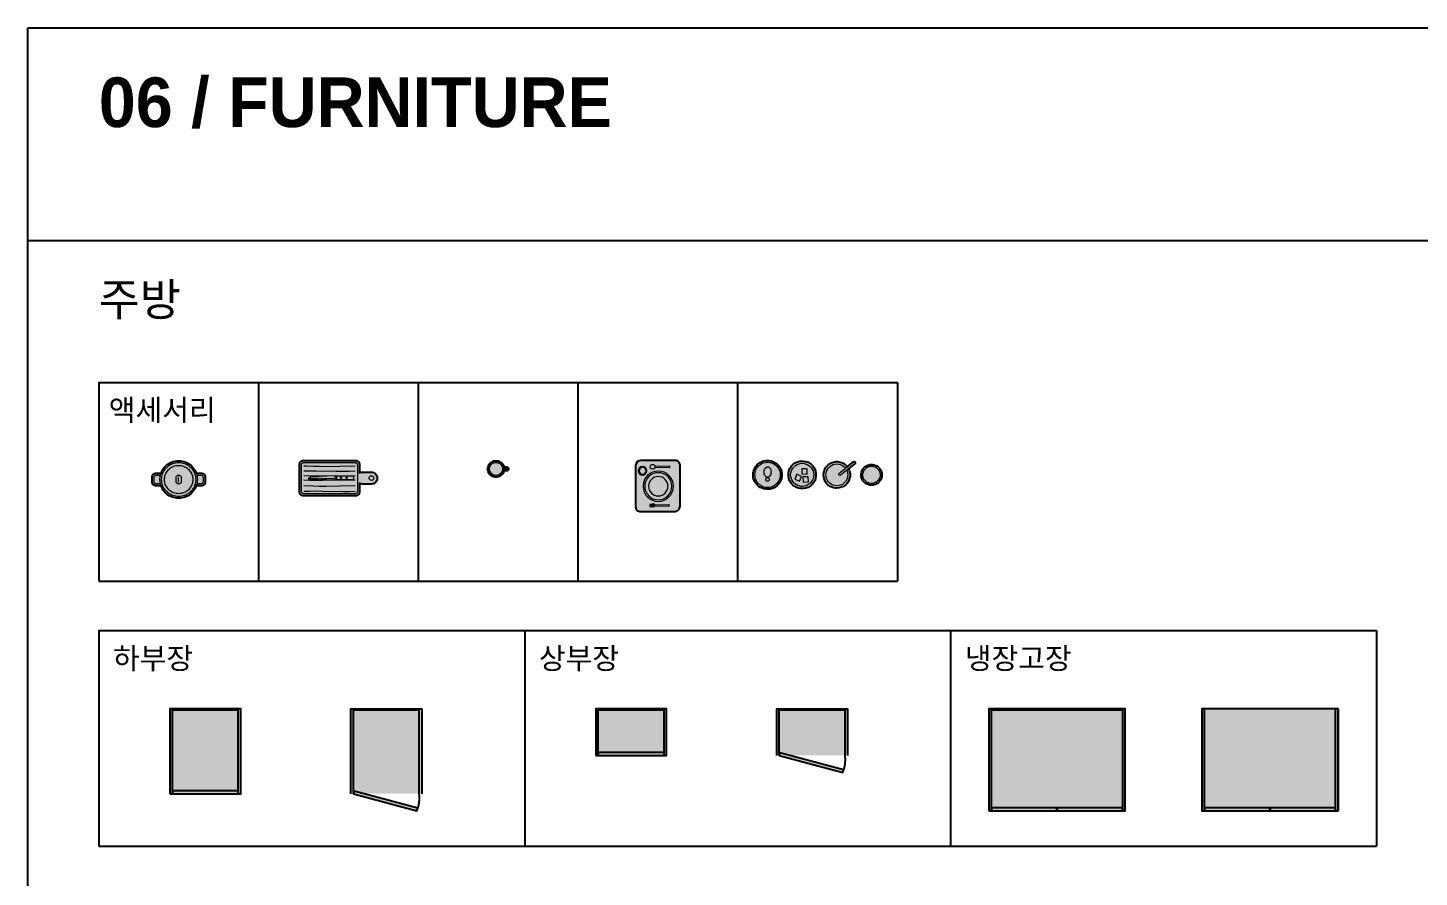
# Model space of a CAD drawing. Header units: millimetres. Extents: x 488786 to 747986, y 25193 to 95000.
# Drawn here: x 532200 to 542001, y 89012 to 95000 of the extents above; entities that cross this region are included whole.
import ezdxf

# ---------------------------------------------------------------- set-up
doc = ezdxf.new("R2010")
doc.units = ezdxf.units.MM
doc.linetypes.add('CEN', pattern=[25, 15, -4, 2, -4])
for name, color, linetype in [('1. CEN', 9, 'CEN'), ('10. ETC', 251, 'Continuous'), ('13. TXT2', 43, 'Continuous'), ('25. 255', 255, 'Continuous'), ('6. FUR1', 181, 'Continuous')]:
    doc.layers.add(name, color=color, linetype=linetype)
doc.layers.add('7. FUR2', color=241, linetype='Continuous', lineweight=5)
doc.styles.add('YUHIHA_TEXT', font='Pretendard-Regular.ttf')
doc.styles.add('YUHIHA_TEXT_BOLD', font='')
doc.styles.get('YUHIHA_TEXT_BOLD').set_extended_font_data('Pretendard', bold=True)

# ---------------------------------------------------------------- blocks, each defined once
blk = doc.blocks.new('*U180')
at = {"layer": '25. 255'}
blk.add_hatch(color=256, dxfattribs=at).paths.add_polyline_path([(0, 0), (500, 0), (500, 600), (0, 600)])
at = {"layer": '6. FUR1'}
blk.add_lwpolyline([(0, 0), (500, 0), (500, 600), (0, 600)], close=True, dxfattribs=at)
at = {"layer": '6. FUR1', "color": 241, "linetype": 'Continuous', "lineweight": -3}
for points in [[(18, 0), (18, 600)], [(18, 591), (482, 591)], [(482, 0), (482, 600)], [(18, 23), (482, 23)]]:
    blk.add_lwpolyline(points, dxfattribs=at)
blk.add_lwpolyline([(18, 0), (482, 0), (482, 20), (18, 20)], close=True, dxfattribs=at)
blk = doc.blocks.new('*U182')
at = {"layer": '25. 255'}
blk.add_hatch(color=256, dxfattribs=at).paths.add_polyline_path([(0, 0), (500, 0), (500, 330), (0, 330)])
at = {"layer": '6. FUR1'}
blk.add_lwpolyline([(0, 0), (500, 0), (500, 330), (0, 330)], close=True, dxfattribs=at)
at = {"layer": '6. FUR1', "color": 241, "linetype": 'Continuous', "lineweight": -3}
for points in [[(18, 0), (18, 330)], [(18, 321), (482, 321)], [(482, 0), (482, 330)], [(18, 23), (482, 23)]]:
    blk.add_lwpolyline(points, dxfattribs=at)
blk.add_lwpolyline([(18, 0), (482, 0), (482, 20), (18, 20)], close=True, dxfattribs=at)
blk = doc.blocks.new('*U222')
at = {"layer": '25. 255'}
for color, points in [(255, [(0, 0), (18, 0), (18, 720), (0, 720)]), (256, [(0, 0), (960, 0), (960, 720), (0, 720)]), (255, [(18, 711), (942, 711), (942, 720), (18, 720)]), (255, [(942, 0), (960, 0), (960, 720), (942, 720)]), (255, [(18, 0), (478.5, 0), (478.5, 20), (18, 20)]), (255, [(481.5, 0), (942, 0), (942, 20), (481.5, 20)])]:
    blk.add_hatch(color=color, dxfattribs=at).paths.add_polyline_path(points)
at = {"layer": '6. FUR1'}
for points in [[(0, 0), (960, 0), (960, 720), (0, 720)], [(481.5, 0), (942, 0), (942, 20), (481.5, 20)]]:
    blk.add_lwpolyline(points, close=True, dxfattribs=at)
at = {"layer": '6. FUR1', "linetype": 'Continuous', "lineweight": -3}
for points in [[(0, 0), (18, 0), (18, 720), (0, 720)], [(18, 711), (942, 711), (942, 720), (18, 720)], [(942, 0), (960, 0), (960, 720), (942, 720)], [(18, 0), (478.5, 0), (478.5, 20), (18, 20)]]:
    blk.add_lwpolyline(points, close=True, dxfattribs=at)
blk.add_lwpolyline([(18, 23), (942, 23)], dxfattribs=at)
blk = doc.blocks.new('*U224')
at = {"layer": '25. 255'}
for points in [[(18, 0), (18, 720), (0, 720), (0, 0)], [(0, 720), (0, 0), (960, 0), (960, 720)], [(942, 0), (942, 720), (960, 720), (960, 0)], [(18, 0), (478.5, 0), (478.5, 20), (18, 20)], [(481.5, 0), (942, 0), (942, 20), (481.5, 20)]]:
    blk.add_hatch(color=256, dxfattribs=at).paths.add_polyline_path(points)
at = {"layer": '6. FUR1'}
for points in [[(0, 720), (0, 0), (960, 0), (960, 720)], [(481.5, 0), (942, 0), (942, 20), (481.5, 20)]]:
    blk.add_lwpolyline(points, close=True, dxfattribs=at)
at = {"layer": '6. FUR1', "linetype": 'Continuous', "lineweight": -3}
for points in [[(18, 0), (18, 720), (0, 720), (0, 0)], [(942, 0), (942, 720), (960, 720), (960, 0)], [(18, 0), (478.5, 0), (478.5, 20), (18, 20)]]:
    blk.add_lwpolyline(points, close=True, dxfattribs=at)
blk.add_lwpolyline([(18, 23), (942, 23)], dxfattribs=at)
blk = doc.blocks.new('*U227')
at = {"layer": '25. 255'}
for points in [[(0, 0), (0, 330), (500, 330), (500, 0)], [(18, 0), (466.2, -120.1), (471.4, -100.8), (23.2, 19.3)]]:
    blk.add_hatch(color=256, dxfattribs=at).paths.add_polyline_path(points)
at = {"layer": '1. CEN', "ltscale": 10}
blk.add_lwpolyline([(466.2, -120.1, 0.129109), (482, 0)], format="xyb", dxfattribs=at)
at = {"layer": '6. FUR1'}
blk.add_lwpolyline([(0, 0), (0, 330), (500, 330), (500, 0)], dxfattribs=at)
at = {"layer": '6. FUR1', "color": 241, "linetype": 'Continuous', "lineweight": -3}
for points in [[(18, 0), (18, 330)], [(18, 321), (482, 321)], [(482, 0), (482, 330)]]:
    blk.add_lwpolyline(points, dxfattribs=at)
blk.add_lwpolyline([(18, 0), (466.2, -120.1), (471.4, -100.8), (23.2, 19.3)], close=True, dxfattribs=at)
blk = doc.blocks.new('*U228')
at = {"layer": '25. 255'}
for points in [[(0, 0), (0, 600), (500, 600), (500, 0)], [(18, 0), (466.2, -120.1), (471.4, -100.8), (23.2, 19.3)]]:
    blk.add_hatch(color=256, dxfattribs=at).paths.add_polyline_path(points)
at = {"layer": '1. CEN', "ltscale": 10}
blk.add_lwpolyline([(466.2, -120.1, 0.129109), (482, 0)], format="xyb", dxfattribs=at)
at = {"layer": '6. FUR1'}
blk.add_lwpolyline([(0, 0), (0, 600), (500, 600), (500, 0)], dxfattribs=at)
at = {"layer": '6. FUR1', "color": 241, "linetype": 'Continuous', "lineweight": -3}
for points in [[(18, 0), (18, 600)], [(18, 591), (482, 591)], [(482, 0), (482, 600)]]:
    blk.add_lwpolyline(points, dxfattribs=at)
blk.add_lwpolyline([(18, 0), (466.2, -120.1), (471.4, -100.8), (23.2, 19.3)], close=True, dxfattribs=at)
blk = doc.blocks.new('YUHIHA_Accessory_Mug_A_Plan')
at = {"layer": '25. 255'}
blk.add_hatch(color=256, dxfattribs=at).paths.add_polyline_path([(54.5, 30.2), (52.2, 30.4), (49.9, 31.1), (49.1, 31.5), (48.5, 29.1), (47, 24.3), (45.1, 19.6), (42.7, 15.1), (40, 10.8), (36.9, 6.8), (33.5, 3.1), (29.7, -0.3), (25.7, -3.4), (21.4, -6.2), (16.9, -8.5), (12.2, -10.4), (7.4, -12), (2.5, -13.1), (-2.6, -13.7), (-7.6, -14), (-12.7, -13.7), (-17.7, -13.1), (-22.7, -12), (-27.5, -10.4), (-32.2, -8.5), (-36.7, -6.2), (-41, -3.4), (-45, -0.3), (-48.8, 3.1), (-52.2, 6.8), (-55.3, 10.8), (-58, 15.1), (-60.4, 19.6), (-62.3, 24.3), (-63.8, 29.1), (-64.9, 34.1), (-65.6, 39.1), (-65.8, 44.2), (-65.6, 49.3), (-64.9, 54.3), (-63.8, 59.2), (-62.3, 64.1), (-60.4, 68.8), (-58, 73.3), (-55.3, 77.6), (-52.2, 81.6), (-48.8, 85.3), (-45, 88.8), (-41, 91.8), (-36.7, 94.6), (-32.2, 96.9), (-27.5, 98.8), (-22.7, 100.4), (-17.7, 101.5), (-12.7, 102.1), (-7.6, 102.4), (-2.6, 102.1), (2.5, 101.5), (7.4, 100.4), (12.2, 98.8), (16.9, 96.9), (21.4, 94.6), (25.7, 91.8), (29.7, 88.8), (33.5, 85.3), (36.9, 81.6), (40, 77.6), (42.7, 73.3), (45.1, 68.8), (47, 64.1), (48.5, 59.2), (49.1, 56.9), (49.9, 57.3), (52.2, 58), (54.5, 58.2), (67.6, 58.2), (69.9, 58), (72.2, 57.3), (74.2, 56.2), (76.1, 54.7), (77.6, 52.9), (78.7, 50.8), (79.4, 48.5), (79.6, 46.2), (79.6, 42.2), (79.4, 39.9), (78.7, 37.6), (77.6, 35.5), (76.1, 33.7), (74.2, 32.2), (72.2, 31.1), (69.9, 30.4), (67.6, 30.2)])
at = {"layer": '6. FUR1'}
blk.add_lwpolyline([(54.5, 30.2), (52.2, 30.4), (49.1, 31.5), (47, 24.3), (45.1, 19.6), (40, 10.8), (33.5, 3.1), (29.7, -0.3), (21.4, -6.2), (16.9, -8.5), (7.4, -12), (-2.6, -13.7), (-12.7, -13.7), (-22.7, -12), (-32.2, -8.5), (-41, -3.4), (-48.8, 3.1), (-55.3, 10.8), (-58, 15.1), (-62.3, 24.3), (-64.9, 34.1), (-65.8, 44.2), (-64.9, 54.3), (-63.8, 59.2), (-60.4, 68.8), (-55.3, 77.6), (-48.8, 85.3), (-41, 91.8), (-36.7, 94.6), (-27.5, 98.8), (-22.7, 100.4), (-12.7, 102.1), (-2.6, 102.1), (7.4, 100.4), (16.9, 96.9), (21.4, 94.6), (25.7, 91.8), (33.5, 85.3), (40, 77.6), (42.7, 73.3), (47, 64.1), (49.1, 56.9), (52.2, 58), (54.5, 58.2), (69.9, 58), (74.2, 56.2), (77.6, 52.9), (79.4, 48.5), (79.6, 42.2), (78.7, 37.6), (76.1, 33.7), (72.2, 31.1), (69.9, 30.4)], close=True, dxfattribs=at)
at = {"layer": '7. FUR2'}
for points in [[(42.5, 44.2), (41.7, 35.5), (39.5, 27.1), (35.8, 19.1), (33.4, 15.4), (27.8, 8.8), (21.1, 3.1), (13.6, -1.2), (9.5, -2.9), (1.1, -5.2), (-7.6, -5.9), (-16.4, -5.2), (-24.8, -2.9), (-28.8, -1.2), (-36.4, 3.1), (-43.1, 8.8), (-48.7, 15.4), (-53.1, 23), (-56.1, 31.2), (-57, 35.5), (-57.8, 44.2), (-57, 52.9), (-54.8, 61.4), (-53.1, 65.4), (-48.7, 73), (-43.1, 79.7), (-36.4, 85.3), (-32.7, 87.6), (-24.8, 91.3), (-16.4, 93.6), (-7.6, 94.3), (1.1, 93.6), (9.5, 91.3), (13.6, 89.6), (21.1, 85.3), (27.8, 79.7), (33.4, 73), (37.8, 65.4), (40.8, 57.2), (41.7, 52.9)], [(38.5, 44.2), (37.8, 36.2), (35.7, 28.4), (32.3, 21.1), (30.1, 17.7), (25, 11.6), (18.8, 6.4), (11.8, 2.4), (4.3, -0.4), (0.4, -1.2), (-7.6, -1.9), (-15.7, -1.2), (-19.6, -0.4), (-27.1, 2.4), (-34.1, 6.4), (-40.3, 11.6), (-45.4, 17.7), (-47.6, 21.1), (-51, 28.4), (-53.1, 36.2), (-53.8, 44.2), (-53.1, 52.2), (-52.2, 56.1), (-49.5, 63.7), (-45.4, 70.7), (-40.3, 76.8), (-34.1, 82), (-30.7, 84.2), (-23.4, 87.5), (-15.7, 89.6), (-7.6, 90.3), (-3.6, 90.2), (4.3, 88.8), (11.8, 86), (18.8, 82), (25, 76.8), (30.1, 70.7), (34.2, 63.7), (35.7, 60), (37.8, 52.2)]]:
    blk.add_lwpolyline(points, close=True, dxfattribs=at)
for points in [[(49.1, 56.8), (50.3, 49.3), (50.5, 44.2)], [(50.5, 44.2), (50.3, 39.1), (49.1, 31.6)], [(68.6, 50.2), (71.9, 49.2), (73.6, 47.5), (74.5, 45.4), (74.1, 41.9), (72.8, 40), (70.9, 38.6), (68.6, 38.2), (55.4, 38.3), (53.2, 39.2), (51.5, 40.9), (50.5, 44.2)], [(50.5, 44.2), (51.5, 47.5), (54.2, 49.8), (56.5, 50.2), (68.6, 50.2)]]:
    blk.add_lwpolyline(points, dxfattribs=at)
blk = doc.blocks.new('YUHIHA_Accessory_Stockpot_A_Plan')
at = {"layer": '25. 255'}
blk.add_hatch(color=256, dxfattribs=at).paths.add_polyline_path([(-66.1, -23.2), (-70.6, -21.9), (-74.7, -19.7), (-78.4, -16.7), (-81.3, -13.1), (-83.6, -8.9), (-84.9, -4.4), (-85.4, 0.3), (-85.4, 22.2), (-84.9, 26.9), (-83.6, 31.4), (-81.3, 35.5), (-80.5, 36.6), (-85.5, 38.2), (-96.2, 42.6), (-106.4, 47.9), (-116.1, 54.1), (-125.2, 61.1), (-133.7, 68.8), (-141.4, 77.3), (-148.4, 86.4), (-154.6, 96.1), (-159.9, 106.3), (-164.3, 117), (-167.8, 127.9), (-170.3, 139.2), (-171.8, 150.6), (-172.3, 162.1), (-171.8, 173.5), (-170.3, 184.9), (-167.8, 196.2), (-164.3, 207.1), (-159.9, 217.8), (-154.6, 228), (-148.4, 237.7), (-141.4, 246.8), (-133.7, 255.3), (-125.2, 263), (-116.1, 270), (-106.4, 276.2), (-96.2, 281.5), (-85.5, 285.9), (-80.5, 287.5), (-81.3, 288.6), (-83.6, 292.7), (-84.9, 297.2), (-85.4, 301.9), (-85.4, 323.8), (-84.9, 328.5), (-83.6, 333), (-81.3, 337.1), (-78.4, 340.8), (-74.7, 343.8), (-70.6, 346), (-66.1, 347.3), (-61.4, 347.8), (-19.5, 347.8), (-14.8, 347.3), (-10.3, 346), (-6.2, 343.8), (-2.5, 340.8), (0.5, 337.1), (2.7, 333), (4, 328.5), (4.5, 323.8), (4.5, 301.9), (4, 297.2), (2.7, 292.7), (0.5, 288.6), (-0.4, 287.5), (4.6, 285.9), (15.3, 281.5), (25.5, 276.2), (35.2, 270), (44.3, 263), (52.8, 255.3), (60.5, 246.8), (67.5, 237.7), (73.7, 228), (79, 217.8), (83.4, 207.1), (86.9, 196.2), (89.4, 184.9), (90.9, 173.5), (91.4, 162.1), (90.9, 150.6), (89.4, 139.2), (86.9, 127.9), (83.4, 117), (79, 106.3), (73.7, 96.1), (67.5, 86.4), (60.5, 77.3), (52.8, 68.8), (44.3, 61.1), (35.2, 54.1), (25.5, 47.9), (15.3, 42.6), (4.6, 38.2), (-0.4, 36.6), (0.5, 35.5), (2.7, 31.4), (4, 26.9), (4.5, 22.2), (4.5, 0.3), (4, -4.4), (2.7, -8.9), (0.5, -13.1), (-2.5, -16.7), (-6.2, -19.7), (-10.3, -21.9), (-14.8, -23.2), (-19.5, -23.7), (-61.4, -23.7)])
at = {"layer": '6. FUR1'}
blk.add_lwpolyline([(-66.1, -23.2), (-70.6, -21.9), (-74.7, -19.7), (-78.4, -16.7), (-81.3, -13.1), (-83.6, -8.9), (-84.9, -4.4), (-85.4, 0.3), (-85.4, 22.2), (-84.9, 26.9), (-83.6, 31.4), (-80.5, 36.6), (-85.5, 38.2), (-96.2, 42.6), (-106.4, 47.9), (-116.1, 54.1), (-125.2, 61.1), (-133.7, 68.8), (-141.4, 77.3), (-148.4, 86.4), (-154.6, 96.1), (-159.9, 106.3), (-164.3, 117), (-167.8, 127.9), (-170.3, 139.2), (-171.8, 150.6), (-172.3, 162.1), (-171.8, 173.5), (-170.3, 184.9), (-167.8, 196.2), (-164.3, 207.1), (-159.9, 217.8), (-154.6, 228), (-148.4, 237.7), (-141.4, 246.8), (-133.7, 255.3), (-125.2, 263), (-116.1, 270), (-106.4, 276.2), (-96.2, 281.5), (-85.5, 285.9), (-80.5, 287.5), (-83.6, 292.7), (-84.9, 297.2), (-85.4, 301.9), (-85.4, 323.8), (-84.9, 328.5), (-83.6, 333), (-81.3, 337.1), (-78.4, 340.8), (-74.7, 343.8), (-70.6, 346), (-66.1, 347.3), (-61.4, 347.8), (-19.5, 347.8), (-14.8, 347.3), (-10.3, 346), (-6.2, 343.8), (-2.5, 340.8), (0.5, 337.1), (2.7, 333), (4, 328.5), (4.5, 323.8), (4.5, 301.9), (4, 297.2), (2.7, 292.7), (-0.4, 287.5), (4.6, 285.9), (15.3, 281.5), (25.5, 276.2), (35.2, 270), (44.3, 263), (52.8, 255.3), (60.5, 246.8), (67.5, 237.7), (73.7, 228), (79, 217.8), (83.4, 207.1), (86.9, 196.2), (89.4, 184.9), (90.9, 173.5), (91.4, 162.1), (90.9, 150.6), (89.4, 139.2), (86.9, 127.9), (83.4, 117), (79, 106.3), (73.7, 96.1), (67.5, 86.4), (60.5, 77.3), (52.8, 68.8), (44.3, 61.1), (35.2, 54.1), (25.5, 47.9), (15.3, 42.6), (4.6, 38.2), (-0.4, 36.6), (2.7, 31.4), (4, 26.9), (4.5, 22.2), (4.5, 0.3), (4, -4.4), (2.7, -8.9), (0.5, -13.1), (-2.5, -16.7), (-6.2, -19.7), (-10.3, -21.9), (-14.8, -23.2), (-19.5, -23.7), (-61.4, -23.7)], close=True, dxfattribs=at)
at = {"layer": '7. FUR2'}
for points in [[(-60.5, 292.2), (-62.8, 292.9), (-65.2, 294.2), (-67.3, 296), (-69, 298.1), (-70.3, 300.5), (-71.1, 303.1), (-71.4, 305.9), (-71.4, 319.8), (-71.1, 322.6), (-70.3, 325.2), (-69, 327.6), (-67.3, 329.7), (-65.2, 331.5), (-62.8, 332.8), (-60.1, 333.6), (-57.4, 333.8), (-23.5, 333.8), (-20.8, 333.6), (-18.1, 332.8), (-15.7, 331.5), (-13.6, 329.7), (-11.8, 327.6), (-10.6, 325.2), (-9.8, 322.6), (-9.5, 319.8), (-9.8, 303.1), (-10.6, 300.5), (-11.8, 298.1), (-13.6, 296), (-15.7, 294.2), (-18.1, 292.9), (-20.4, 292.2)], [(-80.5, 287.5), (-74.6, 289.4), (-63.3, 291.9), (-51.9, 293.4), (-40.5, 293.9), (-29, 293.4), (-17.6, 291.9), (-6.3, 289.4), (-0.5, 287.5)], [(-59.4, 162.1), (-21.5, 162.1)], [(-0.5, 36.6), (-6.3, 34.7), (-17.6, 32.2), (-29, 30.7), (-40.5, 30.2), (-51.9, 30.7), (-63.3, 32.2), (-74.6, 34.7), (-80.5, 36.6)], [(-23.5, -9.7), (-57.4, -9.7), (-60.1, -9.4), (-62.8, -8.7), (-65.2, -7.4), (-67.3, -5.6), (-69, -3.5), (-70.3, -1.1), (-71.1, 1.5), (-71.4, 4.3), (-71.1, 21), (-70.3, 23.6), (-69, 26), (-67.3, 28.1), (-65.2, 29.9), (-62.8, 31.2), (-60.5, 31.9)], [(-20.4, 31.9), (-18.1, 31.2), (-15.7, 29.9), (-13.6, 28.1), (-11.8, 26), (-10.6, 23.6), (-9.8, 21), (-9.5, 18.2), (-9.5, 4.3), (-9.8, 1.5), (-10.6, -1.1), (-11.8, -3.5), (-13.6, -5.6), (-15.7, -7.4), (-18.1, -8.7), (-20.8, -9.4), (-23.5, -9.7)]]:
    blk.add_lwpolyline(points, dxfattribs=at)
for points in [[(79.4, 162.1), (78.9, 151.6), (77.6, 141.2), (75.3, 131), (72.2, 121.1), (68.2, 111.4), (63.3, 102.1), (57.7, 93.3), (51.4, 85), (44.3, 77.3), (36.6, 70.2), (28.3, 63.9), (19.5, 58.3), (10.2, 53.4), (0.5, 49.4), (-9.4, 46.3), (-19.6, 44), (-30, 42.7), (-40.5, 42.2), (-50.9, 42.7), (-61.3, 44), (-71.5, 46.3), (-81.4, 49.4), (-91.1, 53.4), (-100.4, 58.3), (-109.2, 63.9), (-117.5, 70.2), (-125.2, 77.3), (-132.2, 85), (-138.6, 93.3), (-144.2, 102.1), (-149.1, 111.4), (-153.1, 121.1), (-156.2, 131), (-158.5, 141.2), (-159.8, 151.6), (-160.3, 162.1), (-159.8, 172.5), (-158.5, 182.9), (-156.2, 193.1), (-153.1, 203), (-149.1, 212.7), (-144.2, 222), (-138.6, 230.8), (-132.2, 239.1), (-125.2, 246.8), (-117.5, 253.8), (-109.2, 260.2), (-100.4, 265.8), (-91.1, 270.7), (-81.4, 274.7), (-71.5, 277.8), (-61.3, 280.1), (-50.9, 281.4), (-40.5, 281.9), (-30, 281.4), (-19.6, 280.1), (-9.4, 277.8), (0.5, 274.7), (10.2, 270.7), (19.5, 265.8), (28.3, 260.2), (36.6, 253.8), (44.3, 246.8), (51.4, 239.1), (57.7, 230.8), (63.3, 222), (68.2, 212.7), (72.2, 203), (75.3, 193.1), (77.6, 182.9), (78.9, 172.5)], [(59.4, 162.1), (59, 153.3), (57.9, 144.7), (56, 136.2), (53.4, 127.9), (50.1, 119.8), (46, 112.1), (41.4, 104.8), (36, 97.9), (30.2, 91.4), (23.7, 85.5), (16.8, 80.2), (9.5, 75.6), (1.8, 71.5), (-6.3, 68.2), (-14.6, 65.6), (-23.1, 63.7), (-31.8, 62.6), (-40.5, 62.2), (-49.1, 62.6), (-57.8, 63.7), (-66.3, 65.6), (-74.6, 68.2), (-82.7, 71.5), (-90.4, 75.6), (-97.7, 80.2), (-104.6, 85.5), (-111.1, 91.4), (-117, 97.9), (-122.3, 104.8), (-126.9, 112.1), (-131, 119.8), (-134.3, 127.9), (-136.9, 136.2), (-138.8, 144.7), (-139.9, 153.3), (-140.3, 162.1), (-139.9, 170.8), (-138.8, 179.4), (-136.9, 187.9), (-134.3, 196.2), (-131, 204.3), (-126.9, 212), (-122.3, 219.3), (-117, 226.2), (-111.1, 232.7), (-104.6, 238.6), (-97.7, 243.9), (-90.4, 248.5), (-82.7, 252.6), (-74.6, 255.9), (-66.3, 258.5), (-57.8, 260.4), (-49.1, 261.5), (-40.5, 261.9), (-31.8, 261.5), (-23.1, 260.4), (-14.6, 258.5), (-6.3, 255.9), (1.8, 252.6), (9.5, 248.5), (16.8, 243.9), (23.7, 238.6), (30.2, 232.7), (36, 226.2), (41.4, 219.3), (46, 212), (50.1, 204.3), (53.4, 196.2), (56, 187.9), (57.9, 179.4), (59, 170.8)], [(-26.5, 144.1), (-54.4, 144.1), (-57.5, 144.4), (-60.5, 145.3), (-63.3, 146.8), (-65.7, 148.8), (-67.7, 151.2), (-69.2, 153.9), (-70.1, 156.9), (-70.4, 160.1), (-70.1, 167.2), (-69.2, 170.2), (-67.7, 172.9), (-65.7, 175.3), (-63.3, 177.3), (-60.5, 178.8), (-57.5, 179.7), (-54.4, 180), (-26.5, 180), (-23.4, 179.7), (-20.4, 178.8), (-17.6, 177.3), (-15.2, 175.3), (-13.2, 172.9), (-11.7, 170.2), (-10.8, 167.2), (-10.5, 164.1), (-10.8, 156.9), (-11.7, 153.9), (-13.2, 151.2), (-15.2, 148.8), (-17.6, 146.8), (-20.4, 145.3), (-23.4, 144.4)]]:
    blk.add_lwpolyline(points, close=True, dxfattribs=at)
blk = doc.blocks.new('YUHIHA_Accessory_ChoppingBoard_Knife_A_Plan')
at = {"layer": '25. 255'}
blk.add_hatch(color=256, dxfattribs=at).paths.add_polyline_path([(-493.2, -118.2), (-497.8, -116.8), (-501.9, -114.6), (-505.6, -111.6), (-508.6, -108), (-510.8, -103.8), (-512.1, -99.3), (-512.6, -94.6), (-512.6, 105.7), (-512.1, 110.4), (-510.8, 114.9), (-508.6, 119.1), (-505.6, 122.7), (-501.9, 125.7), (-497.8, 127.9), (-493.2, 129.3), (-488.6, 129.8), (-116, 129.8), (-111.3, 129.3), (-106.8, 127.9), (-102.6, 125.7), (-99, 122.7), (-96, 119.1), (-93.7, 114.9), (-92.4, 110.4), (-91.9, 105.7), (-91.9, 42.1), (-87.2, 44.6), (-79.7, 46.9), (-71.9, 47.6), (-6.8, 47.6), (1.1, 46.9), (8.6, 44.6), (15.5, 40.9), (21.6, 35.9), (26.6, 29.8), (30.2, 22.9), (32.5, 15.4), (33.3, 7.5), (33.3, 3.5), (32.5, -4.3), (30.2, -11.8), (26.6, -18.7), (21.6, -24.8), (15.5, -29.8), (8.6, -33.5), (1.1, -35.8), (-6.8, -36.5), (-71.9, -36.5), (-79.7, -35.8), (-87.2, -33.5), (-91.9, -31), (-91.9, -94.6), (-92.4, -99.3), (-93.7, -103.8), (-96, -108), (-99, -111.6), (-102.6, -114.6), (-106.8, -116.8), (-111.3, -118.2), (-116, -118.7), (-488.6, -118.7)])
at = {"layer": '6. FUR1'}
blk.add_lwpolyline([(-493.2, -118.2), (-497.8, -116.8), (-501.9, -114.6), (-505.6, -111.6), (-508.6, -108), (-510.8, -103.8), (-512.1, -99.3), (-512.6, -94.6), (-512.6, 105.7), (-512.1, 110.4), (-510.8, 114.9), (-508.6, 119.1), (-505.6, 122.7), (-501.9, 125.7), (-497.8, 127.9), (-493.2, 129.3), (-488.6, 129.8), (-116, 129.8), (-111.3, 129.3), (-106.8, 127.9), (-102.6, 125.7), (-99, 122.7), (-96, 119.1), (-93.7, 114.9), (-92.4, 110.4), (-91.9, 105.7), (-91.9, 42.1), (-87.2, 44.6), (-79.7, 46.9), (-71.9, 47.6), (-6.8, 47.6), (1.1, 46.9), (8.6, 44.6), (15.5, 40.9), (21.6, 35.9), (26.6, 29.8), (30.2, 22.9), (32.5, 15.4), (33.3, 7.5), (33.3, 3.5), (32.5, -4.3), (30.2, -11.8), (26.6, -18.7), (21.6, -24.8), (15.5, -29.8), (8.6, -33.5), (1.1, -35.8), (-6.8, -36.5), (-71.9, -36.5), (-79.7, -35.8), (-87.2, -33.5), (-91.9, -31), (-91.9, -94.6), (-92.4, -99.3), (-93.7, -103.8), (-96, -108), (-99, -111.6), (-102.6, -114.6), (-106.8, -116.8), (-111.3, -118.2), (-116, -118.7), (-488.6, -118.7)], close=True, dxfattribs=at)
at = {"layer": '7. FUR2'}
for points in [[(-122, -104.6), (-482.6, -104.6), (-485.7, -104.3), (-488.7, -103.4), (-491.4, -101.9), (-493.9, -99.9), (-495.9, -97.5), (-497.4, -94.7), (-498.3, -91.7), (-498.6, -88.6), (-498.6, 99.7), (-498.3, 102.8), (-497.4, 105.8), (-495.9, 108.6), (-493.9, 111), (-491.4, 113), (-488.7, 114.5), (-485.7, 115.4), (-482.6, 115.7), (-122, 115.7), (-118.8, 115.4), (-115.8, 114.5), (-113, 113), (-110.6, 111), (-108.6, 108.6), (-107.2, 105.8), (-106.2, 102.8), (-105.9, 99.7), (-105.9, -88.6), (-106.2, -91.7), (-107.2, -94.7), (-108.6, -97.5), (-110.6, -99.9), (-113, -101.9), (-115.8, -103.4), (-118.8, -104.3)], [(-144, -6.5), (-252.5, -6.2), (-254.8, -5.5), (-258.7, -3), (-261.3, 0.9), (-262.2, 5.5), (-262, 11.9), (-260.2, 16.2), (-258.7, 18.1), (-254.8, 20.7), (-250.2, 21.6), (-141.7, 21.4), (-137.3, 19.6), (-134, 16.2), (-132.2, 11.9), (-132, 5.5), (-132.9, 0.9), (-135.5, -3), (-139.4, -5.5)], [(-218.1, 7.5), (-218.4, 6.2), (-219.3, 4.7), (-220.8, 3.8), (-222.1, 3.5), (-223.5, 3.8), (-224.9, 4.7), (-225.8, 5.9), (-226.1, 7.5), (-225.8, 9.2), (-224.9, 10.4), (-223.8, 11.2), (-222.1, 11.6), (-220.4, 11.2), (-219.3, 10.4), (-218.4, 8.9)], [(-178.1, 7.5), (-178.4, 5.9), (-179.2, 4.7), (-180.7, 3.8), (-182.1, 3.5), (-183.4, 3.8), (-184.9, 4.7), (-185.7, 5.9), (-186.1, 7.5), (-185.7, 9.2), (-184.9, 10.4), (-183.8, 11.2), (-182.1, 11.6), (-180.4, 11.2), (-179.2, 10.4), (-178.4, 9.2)], [(9.3, 5.5), (8.7, 1.4), (7.8, -1.2), (4.6, -5.8), (0, -9), (-2.6, -9.9), (-6.8, -10.5), (-12.2, -9.5), (-16, -7.6), (-18.1, -5.8), (-20.6, -2.5), (-21.8, 0.1), (-22.8, 5.5), (-21.8, 11), (-20.6, 13.6), (-18.1, 16.9), (-16, 18.7), (-12.2, 20.6), (-6.8, 21.6), (-4, 21.3), (0, 20.1), (4.6, 16.9), (7.8, 12.3), (8.7, 9.7)]]:
    blk.add_lwpolyline(points, close=True, dxfattribs=at)
for points in [[(-482.6, 93), (-461.6, 91.7), (-417.8, 89.9), (-372.3, 88.9), (-325.7, 88.6), (-232.2, 89.8), (-122, 93)], [(-482.6, 56.6), (-439.9, 57.8), (-395.2, 57.9), (-255.4, 55.1), (-209.3, 54.5), (-164.6, 54.9), (-122, 56.6)], [(-482.6, 23.2), (-349.1, 22.8), (-122, 23.2)], [(-259.5, 17.1), (-262.2, 21.6), (-432.5, 15.6), (-452.5, -0.5)], [(-442.5, 7.5), (-272.2, 3.5)], [(-250.2, -6.5), (-250.2, 21.6)], [(-482.6, -7.5), (-439.9, -8.7), (-395.2, -9.1), (-349.1, -8.9), (-186.7, -7), (-122, -7.5)], [(-482.6, -46.5), (-417.8, -49.3), (-372.3, -50.2), (-325.7, -50.6), (-232.2, -49.6), (-122, -46.5)], [(-482.6, -87.3), (-439.9, -85.5), (-395.2, -85), (-349.1, -85.7), (-209.3, -88.8), (-164.6, -88.8), (-122, -87.3)], [(-452.5, -0.5), (-262.2, -6.5), (-257.9, -3.6)]]:
    blk.add_lwpolyline(points, dxfattribs=at)
blk = doc.blocks.new('YUHIHA_Accessory_DrinkSet_Plan')
at = {"layer": '25. 255'}
h = blk.add_hatch(color=256, dxfattribs=at)
h.paths.add_polyline_path([(43.8, -4.3), (42.6, -8.2), (41, -11.9), (39.1, -15.5), (37, -19), (34.5, -22.2), (31.7, -25.2), (28.7, -28), (25.5, -30.5), (22, -32.7), (18.4, -34.5), (14.6, -36.1), (10.8, -37.3), (6.8, -38.2), (2.7, -38.8), (-1.4, -38.9), (-5.4, -38.8), (-9.5, -38.2), (-13.5, -37.3), (-17.4, -36.1), (-21.1, -34.5), (-24.8, -32.7), (-28.2, -30.5), (-31.4, -28), (-34.4, -25.2), (-37.2, -22.2), (-39.7, -19), (-41.9, -15.5), (-43.8, -11.9), (-45.3, -8.2), (-46.5, -4.3), (-47.4, -0.3), (-48, 3.8), (-48.1, 7.8), (-48, 11.9), (-47.4, 16), (-46.5, 20), (-45.3, 23.9), (-43.8, 27.6), (-41.9, 31.2), (-39.7, 34.7), (-37.2, 37.9), (-34.4, 40.9), (-31.4, 43.7), (-28.2, 46.2), (-24.8, 48.4), (-21.1, 50.2), (-17.4, 51.8), (-13.5, 53), (-9.5, 53.9), (-5.4, 54.5), (-1.4, 54.6), (2.7, 54.5), (6.8, 53.9), (10.8, 53), (14.6, 51.8), (18.4, 50.2), (22, 48.4), (25.5, 46.2), (28.7, 43.7), (31.7, 40.9), (34.5, 37.9), (35.6, 36.5), (57.1, 53.7), (57.4, 54), (57.8, 54.2), (58.1, 54.3), (58.5, 54.5), (58.9, 54.6), (59.3, 54.6), (59.7, 54.6), (60.1, 54.6), (60.5, 54.5), (60.9, 54.4), (61.3, 54.3), (61.6, 54.1), (62, 53.9), (62.3, 53.7), (62.6, 53.4), (62.8, 53.1), (63.1, 52.8), (63.3, 52.4), (63.4, 52.1), (63.6, 51.7), (63.7, 51.3), (63.7, 50.9), (63.7, 50.5), (63.7, 50.1), (63.6, 49.7), (63.5, 49.3), (63.4, 49), (63.2, 48.6), (63, 48.3), (62.8, 47.9), (62.5, 47.6), (62.2, 47.4), (40, 29.6), (41, 27.6), (42.6, 23.9), (43.8, 20), (44.7, 16), (45.2, 11.9), (45.4, 7.8), (45.2, 3.8), (44.7, -0.3)])
h.paths.add_polyline_path([(-76.2, -4.8), (-77.5, -8.8), (-79.2, -12.8), (-81.1, -16.6), (-83.4, -20.1), (-86, -23.5), (-88.9, -26.7), (-92, -29.6), (-95.4, -32.1), (-99, -34.4), (-102.8, -36.4), (-106.7, -38), (-110.8, -39.3), (-114.9, -40.2), (-119.2, -40.8), (-123.4, -41), (-127.7, -40.8), (-131.9, -40.2), (-136, -39.3), (-140.1, -38), (-144, -36.4), (-147.8, -34.4), (-151.4, -32.1), (-154.8, -29.6), (-157.9, -26.7), (-160.8, -23.5), (-163.4, -20.1), (-165.7, -16.6), (-167.6, -12.8), (-169.3, -8.8), (-170.6, -4.8), (-171.5, -0.6), (-172, 3.6), (-172.2, 7.8), (-172, 12.1), (-171.5, 16.3), (-170.6, 20.5), (-169.3, 24.6), (-167.6, 28.5), (-165.7, 32.3), (-163.4, 35.9), (-160.8, 39.2), (-157.9, 42.4), (-154.8, 45.2), (-151.4, 47.8), (-147.8, 50.1), (-144, 52.1), (-140.1, 53.7), (-136, 55), (-131.9, 55.9), (-127.7, 56.5), (-123.4, 56.7), (-119.2, 56.5), (-114.9, 55.9), (-110.8, 55), (-106.7, 53.7), (-102.8, 52.1), (-99, 50.1), (-95.4, 47.8), (-92, 45.2), (-88.9, 42.4), (-86, 39.2), (-83.4, 35.9), (-81.1, 32.3), (-79.2, 28.5), (-77.5, 24.6), (-76.2, 20.5), (-75.3, 16.3), (-74.8, 12.1), (-74.6, 7.8), (-74.8, 3.6), (-75.3, -0.6)])
h.paths.add_polyline_path([(-196.3, -5.3), (-197.7, -9.5), (-199.4, -13.6), (-201.4, -17.6), (-203.8, -21.3), (-206.5, -24.8), (-209.5, -28.1), (-212.8, -31.1), (-216.3, -33.8), (-220, -36.2), (-223.9, -38.2), (-228.1, -39.9), (-232.3, -41.3), (-236.6, -42.2), (-241, -42.8), (-245.4, -43), (-249.9, -42.8), (-254.3, -42.2), (-258.6, -41.3), (-262.8, -39.9), (-266.9, -38.2), (-270.9, -36.2), (-274.6, -33.8), (-278.1, -31.1), (-281.4, -28.1), (-284.4, -24.8), (-287.1, -21.3), (-289.5, -17.6), (-291.5, -13.6), (-293.2, -9.5), (-294.6, -5.3), (-295.5, -1), (-296.1, 3.4), (-296.3, 7.8), (-296.1, 12.3), (-295.5, 16.7), (-294.6, 21), (-293.2, 25.2), (-291.5, 29.3), (-289.5, 33.3), (-287.1, 37), (-284.4, 40.5), (-281.4, 43.8), (-278.1, 46.8), (-274.6, 49.5), (-270.9, 51.9), (-266.9, 53.9), (-262.8, 55.6), (-258.6, 57), (-254.3, 57.9), (-249.9, 58.5), (-245.4, 58.7), (-241, 58.5), (-236.6, 57.9), (-232.3, 57), (-228.1, 55.6), (-223.9, 53.9), (-220, 51.9), (-216.3, 49.5), (-212.8, 46.8), (-209.5, 43.8), (-206.5, 40.5), (-203.8, 37), (-201.4, 33.3), (-199.4, 29.3), (-197.7, 25.2), (-196.3, 21), (-195.4, 16.7), (-194.8, 12.3), (-194.6, 7.8), (-194.8, 3.4), (-195.4, -1)])
h.paths.add_polyline_path([(156, -1.6), (155.1, -4.7), (153.9, -7.6), (152.4, -10.5), (150.7, -13.2), (148.7, -15.7), (146.6, -18), (144.2, -20.2), (141.7, -22.1), (139, -23.9), (136.2, -25.3), (133.2, -26.6), (130.2, -27.5), (127, -28.2), (123.9, -28.6), (120.7, -28.8), (117.5, -28.6), (114.3, -28.2), (111.2, -27.5), (108.2, -26.6), (105.2, -25.3), (102.4, -23.9), (99.7, -22.1), (97.2, -20.2), (94.8, -18), (92.6, -15.7), (90.7, -13.2), (89, -10.5), (87.5, -7.6), (86.3, -4.7), (85.3, -1.6), (84.6, 1.5), (84.2, 4.7), (84.1, 7.8), (84.2, 11), (84.6, 14.2), (85.3, 17.3), (86.3, 20.4), (87.5, 23.3), (89, 26.2), (90.7, 28.9), (92.6, 31.4), (94.8, 33.7), (97.2, 35.9), (99.7, 37.8), (102.4, 39.6), (105.2, 41), (108.2, 42.2), (111.2, 43.2), (114.3, 43.9), (117.5, 44.3), (120.7, 44.5), (123.9, 44.3), (127, 43.9), (130.2, 43.2), (133.2, 42.2), (136.2, 41), (139, 39.6), (141.7, 37.8), (144.2, 35.9), (146.6, 33.7), (148.7, 31.4), (150.7, 28.9), (152.4, 26.2), (153.9, 23.3), (155.1, 20.4), (156, 17.3), (156.7, 14.2), (157.2, 11), (157.3, 7.8), (157.2, 4.7), (156.7, 1.5)])
at = {"layer": '6. FUR1'}
for points in [[(-196.3, -5.3), (-199.4, -13.6), (-201.4, -17.6), (-206.5, -24.8), (-212.8, -31.1), (-220, -36.2), (-228.1, -39.9), (-236.6, -42.2), (-241, -42.8), (-249.9, -42.8), (-258.6, -41.3), (-266.9, -38.2), (-270.9, -36.2), (-278.1, -31.1), (-284.4, -24.8), (-289.5, -17.6), (-293.2, -9.5), (-295.5, -1), (-296.3, 7.8), (-295.5, 16.7), (-294.6, 21), (-291.5, 29.3), (-287.1, 37), (-281.4, 43.8), (-278.1, 46.8), (-270.9, 51.9), (-262.8, 55.6), (-258.6, 57), (-249.9, 58.5), (-241, 58.5), (-232.3, 57), (-223.9, 53.9), (-216.3, 49.5), (-212.8, 46.8), (-206.5, 40.5), (-201.4, 33.3), (-199.4, 29.3), (-196.3, 21), (-194.8, 12.3), (-194.8, 3.4)], [(-76.2, -4.8), (-79.2, -12.8), (-81.1, -16.6), (-86, -23.5), (-92, -29.6), (-99, -34.4), (-102.8, -36.4), (-110.8, -39.3), (-119.2, -40.8), (-127.7, -40.8), (-136, -39.3), (-144, -36.4), (-151.4, -32.1), (-154.8, -29.6), (-160.8, -23.5), (-165.7, -16.6), (-167.6, -12.8), (-170.6, -4.8), (-172, 3.6), (-172, 12.1), (-170.6, 20.5), (-167.6, 28.5), (-163.4, 35.9), (-160.8, 39.2), (-154.8, 45.2), (-147.8, 50.1), (-140.1, 53.7), (-131.9, 55.9), (-127.7, 56.5), (-119.2, 56.5), (-110.8, 55), (-102.8, 52.1), (-99, 50.1), (-92, 45.2), (-86, 39.2), (-81.1, 32.3), (-77.5, 24.6), (-76.2, 20.5), (-74.8, 12.1), (-74.8, 3.6)], [(43.8, -4.3), (41, -11.9), (37, -19), (34.5, -22.2), (28.7, -28), (22, -32.7), (14.6, -36.1), (6.8, -38.2), (-1.4, -38.9), (-5.4, -38.8), (-13.5, -37.3), (-21.1, -34.5), (-24.8, -32.7), (-31.4, -28), (-37.2, -22.2), (-41.9, -15.5), (-45.3, -8.2), (-47.4, -0.3), (-48.1, 7.8), (-47.4, 16), (-46.5, 20), (-45.3, 23.9), (-41.9, 31.2), (-39.7, 34.7), (-34.4, 40.9), (-28.2, 46.2), (-21.1, 50.2), (-17.4, 51.8), (-13.5, 53), (-5.4, 54.5), (2.7, 54.5), (10.8, 53), (18.4, 50.2), (25.5, 46.2), (31.7, 40.9), (35.6, 36.5), (57.4, 54), (59.3, 54.6), (60.9, 54.4), (62.6, 53.4), (63.6, 51.7), (63.6, 49.7), (62.8, 47.9), (40, 29.6), (42.6, 23.9), (43.8, 20), (45.2, 11.9), (45.2, 3.8)], [(156, -1.6), (155.1, -4.7), (152.4, -10.5), (148.7, -15.7), (144.2, -20.2), (139, -23.9), (133.2, -26.6), (127, -28.2), (120.7, -28.8), (114.3, -28.2), (111.2, -27.5), (105.2, -25.3), (99.7, -22.1), (94.8, -18), (90.7, -13.2), (89, -10.5), (86.3, -4.7), (84.6, 1.5), (84.2, 4.7), (84.2, 11), (85.3, 17.3), (87.5, 23.3), (90.7, 28.9), (94.8, 33.7), (99.7, 37.8), (102.4, 39.6), (108.2, 42.2), (114.3, 43.9), (117.5, 44.3), (123.9, 44.3), (130.2, 43.2), (136.2, 41), (139, 39.6), (144.2, 35.9), (148.7, 31.4), (152.4, 26.2), (155.1, 20.4), (156.7, 14.2), (157.3, 7.8), (156.7, 1.5)]]:
    blk.add_lwpolyline(points, close=True, dxfattribs=at)
at = {"layer": '7. FUR2'}
for points in [[(-200.7, 7.8), (-201.4, 0.1), (-202.2, -3.7), (-204.9, -11.1), (-208.8, -17.8), (-213.8, -23.8), (-219.8, -28.8), (-223.1, -30.9), (-230.1, -34.2), (-237.7, -36.2), (-245.4, -36.9), (-253.2, -36.2), (-257, -35.4), (-264.4, -32.7), (-271.1, -28.8), (-277.1, -23.8), (-282.1, -17.8), (-286, -11.1), (-287.5, -7.5), (-289.5, 0.1), (-290.2, 7.8), (-289.5, 15.6), (-287.5, 23.1), (-284.2, 30.2), (-282.1, 33.5), (-277.1, 39.5), (-274.2, 42.1), (-267.8, 46.6), (-260.8, 49.9), (-253.2, 51.9), (-245.4, 52.6), (-237.7, 51.9), (-233.9, 51.1), (-226.5, 48.4), (-219.8, 44.5), (-213.8, 39.5), (-208.8, 33.5), (-206.7, 30.2), (-203.4, 23.1), (-201.4, 15.6)], [(-233.2, 18), (-233.4, 14.8), (-234.4, 10.3), (-236.1, 6.2), (-238.4, 3), (-241.3, 0.8), (-243.3, 0), (-246.5, -0.2), (-248.6, 0.3), (-251.5, 2.2), (-253.3, 4), (-255.4, 7.5), (-256.9, 11.8), (-257.6, 16.4), (-257.5, 21.2), (-256.9, 24.3), (-255.4, 28.5), (-253.3, 32), (-249.6, 35.2), (-246.5, 36.3), (-244.4, 36.3), (-242.3, 35.7), (-240.3, 34.6), (-238.4, 33), (-235.4, 28.5), (-233.7, 22.8)], [(-82.7, 7.8), (-83.3, 0.8), (-84.1, -2.7), (-86.5, -9.3), (-90.1, -15.5), (-94.6, -20.9), (-100.1, -25.5), (-103.1, -27.4), (-109.5, -30.4), (-116.3, -32.2), (-123.4, -32.8), (-127, -32.7), (-133.9, -31.4), (-140.6, -29), (-146.7, -25.5), (-152.2, -20.9), (-156.7, -15.5), (-160.3, -9.3), (-162.7, -2.7), (-163.5, 0.8), (-164.1, 7.8), (-163.5, 14.9), (-162.7, 18.4), (-160.3, 25), (-156.7, 31.2), (-152.2, 36.6), (-146.7, 41.2), (-140.6, 44.7), (-137.3, 46.1), (-130.5, 47.9), (-123.4, 48.5), (-116.3, 47.9), (-112.9, 47.1), (-106.2, 44.7), (-100.1, 41.2), (-94.6, 36.6), (-90.1, 31.2), (-86.5, 25), (-85.2, 21.8), (-83.3, 14.9)], [(-142.3, 9.8), (-149.7, -7), (-133, -14.4), (-125.5, 2.3)], [(-124.1, 29.5), (-124.7, 11.2), (-106.4, 10.6), (-105.8, 28.9)], [(-120.7, 0.4), (-120, -17.9), (-101.7, -17.2), (-102.4, 1)], [(151.2, 7.8), (150.7, 2.5), (149.3, -2.6), (145.7, -9.7), (142.2, -13.7), (138.2, -17.1), (131.1, -20.8), (126, -22.2), (120.7, -22.7), (115.4, -22.2), (110.2, -20.8), (105.4, -18.6), (99.1, -13.7), (94.3, -7.4), (92, -2.6), (90.6, 2.5), (90.2, 7.8), (90.6, 13.2), (92, 18.3), (95.7, 25.4), (99.1, 29.4), (103.2, 32.8), (107.8, 35.5), (115.4, 37.9), (120.7, 38.4), (126, 37.9), (133.6, 35.5), (138.2, 32.8), (142.2, 29.4), (145.7, 25.4), (148.3, 20.7), (150.2, 15.8)], [(-239.3, -8.4), (-239.7, -10.5), (-241.1, -12.7), (-242.9, -13.9), (-245.4, -14.5), (-248, -13.9), (-249.8, -12.7), (-251, -11), (-251.5, -8.4), (-251, -5.8), (-249.8, -4.1), (-248, -2.9), (-245.4, -2.3), (-242.9, -2.9), (-241.1, -4.1), (-239.7, -6.3)]]:
    blk.add_lwpolyline(points, close=True, dxfattribs=at)
for points in [[(37.3, 7.8), (36.7, 1.1), (35, -5.4), (32.1, -11.5), (28.2, -17), (23.5, -21.8), (18, -25.6), (11.9, -28.5), (5.3, -30.2), (-1.4, -30.8), (-8.1, -30.2), (-14.6, -28.5), (-20.7, -25.6), (-26.2, -21.8), (-31, -17), (-34.8, -11.5), (-37.7, -5.4), (-39.4, 1.1), (-40, 7.8), (-39.4, 14.6), (-37.7, 21.1), (-34.8, 27.2), (-31, 32.7), (-26.2, 37.5), (-20.7, 41.3), (-14.6, 44.2), (-8.1, 45.9), (-1.4, 46.5), (5.3, 45.9), (11.9, 44.2), (18, 41.3), (23.5, 37.5), (29.2, 31.4)], [(40, 29.6), (11, 6.5), (9.6, 5.9), (8, 5.9), (6.5, 6.5), (5.4, 7.7), (4.8, 10.3), (6, 12.8), (35.5, 36.5)], [(33.5, 24.4), (36, 17.9), (36.7, 14.6), (37.3, 7.8)], [(90.2, 7.8), (84.1, 7.8)], [(94.3, 23.1), (89, 26.2)], [(105.4, 34.3), (102.4, 39.6)], [(120.7, 38.4), (120.7, 44.5)], [(135.9, 34.3), (139, 39.6)], [(147.1, 23.1), (152.4, 26.2)], [(151.2, 7.8), (157.3, 7.8)], [(94.3, -7.4), (89, -10.5)], [(105.4, -18.6), (102.4, -23.9)], [(120.7, -22.7), (120.7, -28.8)], [(135.9, -18.6), (139, -23.9)], [(147.1, -7.4), (152.4, -10.5)]]:
    blk.add_lwpolyline(points, dxfattribs=at)
blk = doc.blocks.new('YUHIHA_Accessory_Tableware_1Seat_B_Plan', base_point=(536637.5, 91770.2))
at = {"layer": '25. 255'}
blk.add_hatch(color=256, dxfattribs=at).paths.add_polyline_path([(536794, 91918.4, 0.425105), (536761.2, 91950), (536518.1, 91950, 0.393627), (536481, 91915.3), (536481, 91622.8, 0.458741), (536518.1, 91590.8), (536758.2, 91590.8, 0.41584), (536794, 91626.9)])
at = {"layer": '6. FUR1'}
blk.add_lwpolyline([(536518.1, 91590.8), (536758.2, 91590.8, 0.41584), (536794, 91626.9), (536794, 91918.4, 0.425105), (536761.2, 91950), (536518.1, 91950, 0.393627), (536481, 91915.3), (536481, 91622.8, 0.458741), (536518.1, 91590.8)], format="xyb", close=True, dxfattribs=at)
at = {"layer": '7. FUR2'}
for points in [[(536530.3, 91907.5, 1), (536530.3, 91846.2, 1), (536530.3, 91907.5)], [(536530.5, 91901.5, 1), (536530.5, 91852.6, 1), (536530.5, 91901.5)], [(536640.8, 91875.3, 1), (536640.8, 91661.4, 1), (536640.8, 91875.3)], [(536640.8, 91863.7, 1), (536640.8, 91672.9, 1), (536640.8, 91863.7)], [(536640.8, 91836.6, 1), (536640.8, 91700, 1), (536640.8, 91836.6)], [(536580.4, 91639.6), (536580.4, 91626.1), (536606.9, 91622.1, 0.291752), (536618.6, 91630.4), (536715, 91628, 0.935788), (536715, 91638), (536618.5, 91635.6, 0.27253), (536606.8, 91643.6), (536580.4, 91639.6)]]:
    blk.add_lwpolyline(points, format="xyb", close=True, dxfattribs=at)
for points in [[(536716.8, 91910.1), (536622.4, 91907.5)], [(536622.4, 91902.4), (536716.8, 91900)], [(536580.4, 91636.6), (536610.4, 91636.6)], [(536580.4, 91632.8), (536610.4, 91632.8)], [(536580.4, 91629.1), (536610.4, 91629.1)]]:
    blk.add_lwpolyline(points, dxfattribs=at)
for centre, major_axis, start_param, end_param in [((536595.4, 91905.1), (-14, 0), 5.093999, 7.472372), ((536600.4, 91895), (-25.3, 0), 3.661252, 5.129909), ((536600.6, 91914.8), (-25.1, 0), 1.141412, 2.623372), ((536717, 91905.1), (-5.06, 0), 1.545095, 4.73809)]:
    blk.add_ellipse(centre, major_axis=major_axis, ratio=0.991025, start_param=start_param, end_param=end_param, dxfattribs=at)

msp = doc.modelspace()

# ---------------------------------------------------------------- linework, layer by layer
at = {"layer": '10. ETC'}
for p, q in [((532200, 95000), (585400, 95000)), ((532200, 70628.1), (532200, 95000)), ((532200, 93500), (585400, 93500)), ((532700, 92500), (538325, 92500)), ((532700, 92500), (532700, 91100)), ((533825, 92500), (533825, 91100)), ((534950, 92500), (534950, 91100)), ((536075, 92500), (536075, 91100)), ((537200, 92500), (537200, 91100)), ((538325, 92500), (538325, 91100)), ((532700, 91100), (538325, 91100)), ((532700, 90750), (541700, 90750)), ((532700, 90750), (532700, 89230)), ((535700, 90750), (535700, 89230)), ((538700, 90750), (538700, 89230)), ((541700, 90750), (541700, 89230)), ((532700, 89230), (541700, 89230))]:
    msp.add_line(p, q, dxfattribs=at)

# ---------------------------------------------------------------- block references
msp.add_blockref('YUHIHA_Accessory_Tableware_1Seat_B_Plan', (536637.5, 91770.2))
at = {"xscale": 2, "yscale": 2, "zscale": 2}
msp.add_blockref('YUHIHA_Accessory_DrinkSet_Plan', (537901.5, 91832.7), dxfattribs=at)
at = {"layer": '6. FUR1'}
for name, p in [('*U180', (533200, 89600)), ('*U228', (534475, 89600)), ('*U182', (536200, 89870)), ('*U227', (537475, 89870)), ('*U222', (538970, 89480)), ('*U224', (540470, 89480))]:
    msp.add_blockref(name, p, dxfattribs=at)
at = {"layer": '7. FUR2', "rotation": 90}
msp.add_blockref('YUHIHA_Accessory_Stockpot_A_Plan', (533424.5, 91855.9), dxfattribs=at)
at = {"layer": '7. FUR2'}
for name, p in [('YUHIHA_Accessory_ChoppingBoard_Knife_A_Plan', (534627.2, 91819.8)), ('YUHIHA_Accessory_Mug_A_Plan', (535505.6, 91845.8))]:
    msp.add_blockref(name, p, dxfattribs=at)

# ---------------------------------------------------------------- texts
at = {"layer": '13. TXT2', "color": 7, "attachment_point": 1}
for s, insert, char_height, width, style in [('06 / FURNITURE', (532700, 94650), 350, 50000, 'YUHIHA_TEXT_BOLD'), ('주방', (532700, 93200), 230, 9000, 'YUHIHA_TEXT'), ('액세서리', (532770, 92380), 150, 985, 'YUHIHA_TEXT'), ('하부장', (532800, 90630), 150, 2800, 'YUHIHA_TEXT'), ('상부장', (535800, 90630), 150, 2800, 'YUHIHA_TEXT'), ('냉장고장', (538800, 90630), 150, 2800, 'YUHIHA_TEXT')]:
    msp.add_mtext(s, dxfattribs=dict(at, insert=insert, char_height=char_height, width=width, style=style))

doc.saveas('drawing.dxf')
